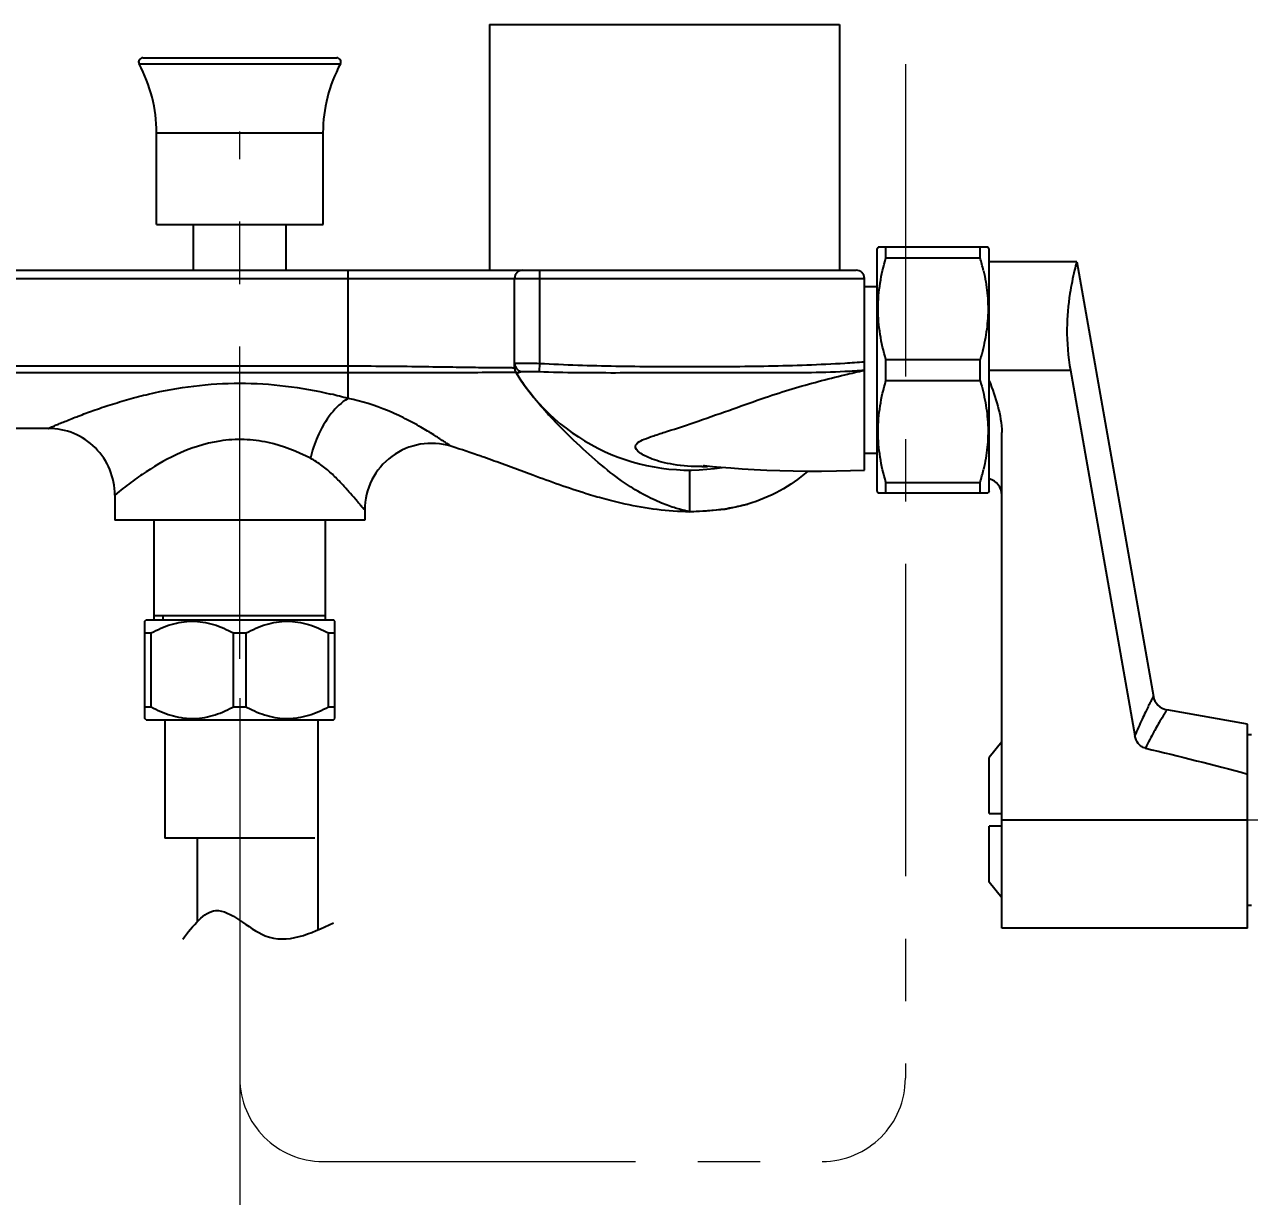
# Model space of a CAD drawing. Extents: x 1777 to 3131, y 3495 to 4487.
# Drawn here: x 2598.9 to 2746, y 3658.6 to 3799.3 of the extents above; entities that cross this region are included whole.
import ezdxf

# ---------------------------------------------------------------- set-up
doc = ezdxf.new("R2010")
doc.units = 0
doc.header["$LTSCALE"] = 30
doc.header["$MEASUREMENT"] = 0
doc.header["$PDMODE"] = 3
doc.header["$PDSIZE"] = -10
doc.linetypes.add('CENTER', pattern=[2, 1.25, -0.25, 0.25, -0.25])
doc.layers.get('0').update_dxf_attribs({"linetype": 'CONTINUOUS'})
doc.layers.get('DEFPOINTS').update_dxf_attribs({"linetype": 'CONTINUOUS'})
for name, color, linetype in [('02___PRT_ALL_AXES', 7, 'CONTINUOUS'), ('333_DXF_CONTINUOUS_LINE', 7, 'CONTINUOUS'), ('80D23247_DXF_CONTINUOUS_LINE', 7, 'CONTINUOUS'), ('80T238080_DXF_CONTINUOUS_LINE', 7, 'CONTINUOUS'), ('81T23343_DXF_CONTINUOUS_LINE', 7, 'CONTINUOUS'), ('82Q12000_DXF_CONTINUOUS_LINE', 7, 'CONTINUOUS'), ('83Q65000_DXF_CONTINUOUS_LINE', 7, 'CONTINUOUS'), ('BODY', 7, 'CONTINUOUS'), ('HB1153CRDJ1-DXF_CONTINUOUS_LINE', 7, 'CONTINUOUS'), ('J51311_DXF_CONTINUOUS_LINE', 7, 'CONTINUOUS')]:
    doc.layers.add(name, color=color, linetype=linetype)
doc.styles.add('Daelim Dimension', font='NanumGothic.ttf')
doc.dimstyles.new('DEFAULT', dxfattribs={"dimscale": 2, "dimtxt": 2, "dimasz": 2, "dimexe": 0, "dimexo": 2, "dimgap": 1, "dimtad": 1, "dimdec": 1, "dimzin": 9, "dimdsep": 46, "dimtxsty": 'Daelim Dimension', "dimcen": 0.5, "dimclrd": 252, "dimclre": 252, "dimclrt": 3, "dimadec": 1, "dimazin": 0, "dimtfac": 1, "dimtdec": 1, "dimtix": 1, "dimtmove": 0, "dimatfit": 3, "dimfxl": 0, "dimtolj": 1, "dimtzin": 1, "dimlwd": 9, "dimlwe": 9, "dimarcsym": 0})

# ---------------------------------------------------------------- blocks, each defined once
blk = doc.blocks.new('*D50')
at = {"color": 5, "lineweight": 9, "ltscale": 0.5}
for p, q in [((2568.55, 3743.78), (2568.55, 3629.03)), ((2624.73, 3718.4), (2624.73, 3629.03)), ((2620.73, 3631.03), (2572.55, 3631.03))]:
    blk.add_line(p, q, dxfattribs=at)
at = {"color": 5, "ltscale": 0.5}
for points in [[(2572.55, 3631.7), (2572.55, 3630.37), (2568.55, 3631.03)], [(2620.73, 3631.7), (2620.73, 3630.37), (2624.73, 3631.03)]]:
    blk.add_solid(points, dxfattribs=at)
at = {"layer": 'DEFPOINTS', "color": 0, "ltscale": 0.5}
for p in [(2568.55, 3747.78), (2624.73, 3722.4), (2568.55, 3631.03)]:
    blk.add_point(p, dxfattribs=at)
at = {"color": 7, "ltscale": 0.5, "insert": (2604.33, 3643.92), "char_height": 10, "width": 58.0556, "attachment_point": 3, "style": 'Daelim Dimension'}
blk.add_mtext('\\A1;56', dxfattribs=at)
blk = doc.blocks.new('*D51')
at = {"color": 5, "lineweight": 9, "ltscale": 0.5}
for p, q in [((2624.73, 3718.4), (2624.73, 3629.03)), ((2755.33, 3669.07), (2755.33, 3629.03)), ((2628.73, 3631.03), (2751.33, 3631.03))]:
    blk.add_line(p, q, dxfattribs=at)
at = {"color": 5, "ltscale": 0.5}
for points in [[(2628.73, 3631.7), (2628.73, 3630.37), (2624.73, 3631.03)], [(2751.33, 3631.7), (2751.33, 3630.37), (2755.33, 3631.03)]]:
    blk.add_solid(points, dxfattribs=at)
at = {"layer": 'DEFPOINTS', "color": 0, "ltscale": 0.5}
for p in [(2624.73, 3722.4), (2755.33, 3673.07), (2755.33, 3631.03)]:
    blk.add_point(p, dxfattribs=at)
at = {"color": 7, "ltscale": 0.5, "insert": (2670.35, 3643.94), "char_height": 10, "width": 87.0833, "attachment_point": 2, "style": 'Daelim Dimension'}
blk.add_mtext('\\A1;131', dxfattribs=at)
blk = doc.blocks.new('*D70')
at = {"color": 5, "lineweight": 9, "ltscale": 0.5}
for p, q in [((2679.78, 3888.89), (2445.7, 3888.89)), ((2447.7, 3619.83), (2447.7, 3884.89)), ((2561.96, 3615.83), (2445.7, 3615.83))]:
    blk.add_line(p, q, dxfattribs=at)
at = {"color": 5, "ltscale": 0.5}
for points in [[(2447.03, 3884.89), (2448.37, 3884.89), (2447.7, 3888.89)], [(2447.03, 3619.83), (2448.37, 3619.83), (2447.7, 3615.83)]]:
    blk.add_solid(points, dxfattribs=at)
at = {"layer": 'DEFPOINTS', "color": 0, "ltscale": 0.5}
for p in [(2447.7, 3888.89), (2683.78, 3888.89, 0), (2565.96, 3615.83)]:
    blk.add_point(p, dxfattribs=at)
at = {"color": 7, "ltscale": 0.5, "insert": (2440.26, 3752.36), "char_height": 10, "attachment_point": 5, "rotation": 90, "style": 'Daelim Dimension'}
blk.add_mtext('\\A1;1650', dxfattribs=at)

msp = doc.modelspace()

# ---------------------------------------------------------------- linework, layer by layer
at = {"color": 7, "linetype": 'Continuous'}
for p, q in [((2701.23, 3772.31), (2701.37, 3772.55)), ((2701.23, 3772.31), (2701.23, 3743.3)), ((2714.73, 3772.31), (2714.58, 3772.55)), ((2714.73, 3743.3), (2714.73, 3772.31)), ((2699.73, 3745.79), (2699.73, 3768.8)), ((2701.23, 3767.8), (2699.73, 3767.8)), ((2701.23, 3747.8), (2699.73, 3747.8)), ((2701.23, 3743.3), (2701.37, 3743.05)), ((2714.73, 3743.3), (2714.58, 3743.05))]:
    msp.add_line(p, q, dxfattribs=at)
msp.add_arc((2698.73, 3768.8), 1, 0, 90, dxfattribs=at)
at = {"ltscale": 0.5}
msp.add_spline([(2617.87, 3689.46), (2621.84, 3692.9), (2627.79, 3689.88), (2636, 3691.44)], degree=3, dxfattribs=at)
at = {"layer": '02___PRT_ALL_AXES', "color": 7, "linetype": 'Continuous'}
for p, q in [((2714.58, 3772.55), (2701.37, 3772.55)), ((2702.32, 3771.29), (2702.32, 3772.55)), ((2713.63, 3771.29), (2713.63, 3772.55)), ((2702.32, 3771.29), (2713.63, 3771.29)), ((2702.32, 3756.54), (2702.32, 3759.07)), ((2702.32, 3759.07), (2713.63, 3759.07)), ((2713.63, 3756.54), (2713.63, 3759.07)), ((2702.32, 3756.54), (2713.63, 3756.54)), ((2702.32, 3743.05), (2702.32, 3744.32)), ((2702.32, 3744.32), (2713.63, 3744.32)), ((2713.63, 3743.05), (2713.63, 3744.32)), ((2701.37, 3743.05), (2714.58, 3743.05))]:
    msp.add_line(p, q, dxfattribs=at)
for centre, radius, start, end in [((2688.07, 3763.73), 26.65, 13.013, 16.4815), ((2688.83, 3751.68), 25.87, 343.466, 347.0381)]:
    msp.add_arc(centre, radius, start, end, dxfattribs=at)
for points, knots in [([(2702.32, 3759.07), (2702.03, 3760.06), (2701.67, 3761.58), (2701.42, 3763.63), (2701.35, 3765.18), (2701.42, 3766.73), (2701.67, 3768.78), (2702.03, 3770.29), (2702.32, 3771.29)], [0, 0, 0, 0, 0.250617, 0.37541, 0.5, 0.62459, 0.749383, 1, 1, 1, 1]), ([(2714.04, 3769.73), (2714.24, 3768.85), (2714.55, 3767.08), (2714.63, 3764.37), (2714.32, 3761.69), (2713.89, 3759.94), (2713.63, 3759.07)], [0, 0, 0, 0, 0.250106, 0.499369, 0.749007, 1, 1, 1, 1]), ([(2702.32, 3744.32), (2702.03, 3745.31), (2701.67, 3746.83), (2701.42, 3748.88), (2701.35, 3750.43), (2701.42, 3751.98), (2701.67, 3754.03), (2702.03, 3755.54), (2702.32, 3756.54)], [0, 0, 0, 0, 0.250617, 0.37541, 0.5, 0.62459, 0.749383, 1, 1, 1, 1]), ([(2713.63, 3756.54), (2713.89, 3755.67), (2714.32, 3753.92), (2714.63, 3751.23), (2714.55, 3748.53), (2714.24, 3746.76), (2714.04, 3745.88)], [0, 0, 0, 0, 0.250993, 0.50063, 0.749893, 1, 1, 1, 1])]:
    msp.add_open_spline(points, degree=3, knots=knots, dxfattribs=at)
at = {"layer": '333_DXF_CONTINUOUS_LINE', "color": 7, "linetype": 'Continuous'}
for p, q in [((2634.11, 3715.8), (2634.11, 3690.58)), ((2619.61, 3701.6), (2619.61, 3691.57))]:
    msp.add_line(p, q, dxfattribs=at)
at = {"layer": '80D23247_DXF_CONTINUOUS_LINE', "color": 7, "linetype": 'Continuous'}
for p, q in [((2613.08, 3795.3), (2636.38, 3795.3)), ((2614.73, 3775.3), (2614.73, 3786.3)), ((2634.73, 3775.3), (2634.73, 3786.3)), ((2614.73, 3775.3), (2634.73, 3775.3))]:
    msp.add_line(p, q, dxfattribs=at)
at = {"layer": '80D23247_DXF_CONTINUOUS_LINE', "color": 9, "linetype": 'Continuous'}
for p, q in [((2612.64, 3794.57), (2636.82, 3794.57)), ((2614.73, 3786.3), (2634.73, 3786.3))]:
    msp.add_line(p, q, dxfattribs=at)
at = {"layer": '80D23247_DXF_CONTINUOUS_LINE', "color": 7, "linetype": 'Continuous'}
for centre, radius, start, end in [((2613.08, 3794.8), 0.5, 90, 208.3895), ((2636.38, 3794.8), 0.5, 331.6105, 90), ((2597.35, 3786.3), 17.38, 0, 28.3895), ((2652.1, 3786.3), 17.38, 151.6105, 180)]:
    msp.add_arc(centre, radius, start, end, dxfattribs=at)
at = {"layer": '80T238080_DXF_CONTINUOUS_LINE', "color": 9, "linetype": 'Continuous'}
for p, q in [((2546.73, 3768.8), (2699.73, 3768.8)), ((2637.73, 3754.39), (2637.73, 3769.8)), ((2660.73, 3769.8), (2660.73, 3758.61)), ((2660.73, 3758.61), (2660.67, 3757.63)), ((2577.73, 3758.31), (2637.73, 3758.31)), ((2577.73, 3757.5), (2637.73, 3757.5)), ((2678.73, 3745.8), (2678.73, 3740.8)), ((2610.23, 3743.21), (2609.73, 3742.8))]:
    msp.add_line(p, q, dxfattribs=at)
at = {"layer": '80T238080_DXF_CONTINUOUS_LINE', "color": 7, "linetype": 'Continuous'}
for p, q in [((2547.73, 3769.8), (2698.73, 3769.8)), ((2657.73, 3758.08), (2657.73, 3768.8)), ((2657.73, 3758.08), (2657.73, 3758.08)), ((2601.73, 3750.8), (2587.42, 3750.8)), ((2659.92, 3745.18), (2656.23, 3746.54)), ((2609.73, 3742.8), (2609.73, 3739.8)), ((2639.73, 3741.01), (2639.73, 3739.8)), ((2639.73, 3739.8), (2609.73, 3739.8))]:
    msp.add_line(p, q, dxfattribs=at)
for points in [[(2680.54, 3746.31), (2680.4, 3746.31), (2680.43, 3746.31), (2680.81, 3746.29), (2681.5, 3746.23), (2682.49, 3746.15), (2683.71, 3746.06), (2685.06, 3745.96), (2686.49, 3745.87), (2688, 3745.79), (2689.56, 3745.73), (2691.17, 3745.69)], [(2691.17, 3745.69), (2692.84, 3745.67), (2694.57, 3745.67), (2696.37, 3745.7), (2699.73, 3745.79)], [(2678.73, 3740.8), (2683, 3741.12), (2685.73, 3741.72)]]:
    msp.add_lwpolyline(points, dxfattribs=at)
for centre, radius, start, end in [((2658.73, 3768.8), 1, 90, 180), ((2658.73, 3758.08), 1, 180.0126, 190.9024), ((2658.73, 3758.08), 1, 180, 211.1727), ((2658.73, 3758.08), 1, 190.9216, 200.7776), ((2658.73, 3758.08), 1, 200.7949, 211.1597), ((2678.73, 3770.18), 24.38, 211.1723, 279.2495), ((2601.73, 3742.8), 8, 359.9996, 90.0005), ((2647.73, 3741.01), 8, 72.8237, 180), ((2588.74, 3563.39), 195.19, 69.7712, 70.5514)]:
    msp.add_arc(centre, radius, start, end, dxfattribs=at)
at = {"layer": '80T238080_DXF_CONTINUOUS_LINE', "color": 9, "linetype": 'Continuous'}
for centre, radius, start, end in [((2658.73, 3758.61), 0.999, 180.0119, 258.3557), ((2622.68, 3699.62), 56.8, 74.6437, 76.7831), ((2647.41, 3743.96), 14.57, 156.3353, 167.0661), ((2679.94, 3766.66), 20.44, 270.7933, 271.6614), ((2679.94, 3766.68), 20.47, 271.6618, 272.6548)]:
    msp.add_arc(centre, radius, start, end, dxfattribs=at)
for points, knots in [([(2657.73, 3758.61), (2657.73, 3758.63), (2657.85, 3758.62), (2657.98, 3758.64), (2658.27, 3758.63), (2658.63, 3758.63), (2659.08, 3758.63), (2659.79, 3758.63), (2660.34, 3758.62), (2660.73, 3758.61)], [0, 0, 0, 0, 0.019787, 0.076673, 0.16902, 0.293307, 0.444771, 0.617521, 1, 1, 1, 1]), ([(2660.73, 3758.61), (2663.78, 3758.44), (2669.89, 3758.26), (2679.06, 3758.2), (2688.23, 3758.27), (2694.35, 3758.46), (2697.4, 3758.65), (2698.17, 3758.7), (2698.95, 3758.75), (2699.73, 3758.81)], [0, 0, 0, 0, 0.249994, 0.500001, 0.750008, 1, 1, 1, 1.063679, 1.063679, 1.063679, 1.063679]), ([(2637.73, 3758.31), (2639.21, 3758.31), (2642.11, 3758.29), (2646.31, 3758.24), (2650.06, 3758.18), (2652.77, 3758.14), (2654.51, 3758.12), (2655.48, 3758.11), (2656.23, 3758.11), (2656.8, 3758.11), (2657.21, 3758.1), (2657.49, 3758.1), (2657.63, 3758.08), (2657.72, 3758.09), (2657.73, 3758.08)], [0, 0, 0, 0, 0.221688, 0.436252, 0.629586, 0.783856, 0.843175, 0.890945, 0.928216, 0.956301, 0.976468, 0.989852, 0.99742, 1, 1, 1, 1]), ([(2637.73, 3757.5), (2640.17, 3757.5), (2645.55, 3757.49), (2652.13, 3757.54), (2656.27, 3757.54), (2657.48, 3757.55)], [0, 0, 0, 0, 0.371212, 0.816258, 1, 1, 1, 1]), ([(2657.48, 3757.55), (2657.52, 3757.55), (2657.64, 3757.55), (2657.76, 3757.55), (2657.84, 3757.56)], [0, 0, 0, 0, 0.366986, 1, 1, 1, 1]), ([(2657.84, 3757.56), (2657.85, 3757.56), (2657.85, 3757.56), (2657.87, 3757.56), (2657.87, 3757.56)], [0, 0, 0, 0, 0.768291, 1, 1, 1, 1]), ([(2662.93, 3751.26), (2662.49, 3751.72), (2660.63, 3753.67), (2658.94, 3755.8), (2657.87, 3757.56)], [0, 0, 0, 0, 0.237646, 1, 1, 1, 1]), ([(2657.87, 3757.56), (2657.87, 3757.56), (2657.93, 3757.54), (2657.98, 3757.51), (2658.03, 3757.5)], [0, 0, 0, 0, 0.045575, 1, 1, 1, 1]), ([(2658.03, 3757.5), (2658.06, 3757.5), (2658.23, 3757.49), (2658.4, 3757.56), (2658.52, 3757.64)], [0, 0, 0, 0, 0.133704, 1, 1, 1, 1]), ([(2658.52, 3757.64), (2658.54, 3757.65), (2658.62, 3757.64), (2658.75, 3757.65), (2658.96, 3757.64), (2659.34, 3757.64), (2659.92, 3757.65), (2660.41, 3757.64), (2660.67, 3757.63)], [0, 0, 0, 0, 0.031323, 0.097594, 0.19476, 0.31858, 0.630525, 1, 1, 1, 1]), ([(2660.67, 3757.63), (2663.73, 3757.5), (2669.85, 3757.49), (2679.03, 3757.51), (2688.22, 3757.49), (2694.34, 3757.51), (2697.4, 3757.66), (2698.17, 3757.7), (2698.95, 3757.75), (2699.73, 3757.8)], [0, 0, 0, 0, 0.249881, 0.500021, 0.750156, 1, 1, 1, 1.063561, 1.063561, 1.063561, 1.063561]), ([(2672.24, 3748.69), (2672.27, 3748.86), (2672.61, 3749.21), (2673.39, 3749.56), (2674.55, 3749.97), (2676.73, 3750.66), (2679.92, 3751.71), (2683.85, 3753.12), (2687.6, 3754.46), (2691.01, 3755.56), (2694.21, 3756.46), (2696.33, 3756.99), (2697.4, 3757.24), (2698.17, 3757.43), (2698.95, 3757.61), (2699.73, 3757.79)], [0, 0, 0, 0, 0.018981, 0.050241, 0.096704, 0.157144, 0.307619, 0.47347, 0.62663, 0.75518, 0.876436, 1, 1, 1, 1.089747, 1.089747, 1.089747, 1.089747]), ([(2613.78, 3754.92), (2617.36, 3755.76), (2624.73, 3756.7), (2632.09, 3755.76), (2635.67, 3754.92)], [0, 0, 0, 0, 0.499982, 1, 1, 1, 1]), ([(2601.73, 3750.8), (2601.73, 3750.8), (2601.75, 3750.82), (2601.8, 3750.83), (2601.88, 3750.87), (2602.04, 3750.94), (2602.32, 3751.06), (2602.73, 3751.23), (2603.25, 3751.45), (2604.13, 3751.81), (2605.43, 3752.32), (2607.2, 3752.98), (2609.21, 3753.66), (2611.43, 3754.33), (2612.98, 3754.73), (2613.78, 3754.92)], [0, 0, 0, 0, 0.001344, 0.005337, 0.011948, 0.021146, 0.04712, 0.082663, 0.127087, 0.179628, 0.305897, 0.455587, 0.623695, 0.806213, 1, 1, 1, 1]), ([(2637.73, 3754.39), (2636.94, 3753.94), (2635.49, 3752.52), (2634.49, 3750.79), (2634.06, 3749.8)], [0, 0, 0, 0, 0.455935, 1, 1, 1, 1]), ([(2650.09, 3748.66), (2650.01, 3748.7), (2649.85, 3748.83), (2649.54, 3749.03), (2648.93, 3749.44), (2647.91, 3750.1), (2646.39, 3751.02), (2644.55, 3752.02), (2641.69, 3753.33), (2639.35, 3754.06), (2637.73, 3754.4)], [0, 0, 0, 0, 0.020025, 0.045168, 0.080444, 0.179817, 0.312178, 0.467994, 0.638284, 1, 1, 1, 1]), ([(2678.73, 3740.8), (2678.75, 3740.8), (2678.53, 3740.83), (2678.43, 3740.87), (2677.98, 3740.96), (2677.49, 3741.1), (2676.82, 3741.3), (2676.01, 3741.58), (2675.07, 3741.95), (2673.57, 3742.64), (2671.43, 3743.86), (2668.73, 3745.85), (2665.87, 3748.38), (2663.92, 3750.25), (2662.93, 3751.26)], [0, 0, 0, 0, 0.003845, 0.015714, 0.035672, 0.063767, 0.100004, 0.144403, 0.196925, 0.257574, 0.402953, 0.578875, 0.780105, 1, 1, 1, 1]), ([(2633.21, 3747.22), (2631.61, 3748.04), (2628.99, 3749.07), (2625.26, 3749.56), (2621.45, 3749.32), (2617.24, 3747.9), (2614.31, 3746.16), (2613.02, 3745.28)], [0, 0, 0, 0, 0.251953, 0.387655, 0.524248, 0.781686, 1, 1, 1, 1]), ([(2680.22, 3746.22), (2679.08, 3746.2), (2677.45, 3746.31), (2675.47, 3746.73), (2674.32, 3747.08), (2673.41, 3747.48), (2672.68, 3747.89), (2672.18, 3748.4), (2672.24, 3748.69)], [0, 0, 0, 0, 0.392494, 0.558113, 0.696018, 0.80698, 0.896188, 1, 1, 1, 1]), ([(2639.73, 3741.01), (2639.73, 3741.03), (2639.66, 3741.07), (2639.58, 3741.19), (2639.41, 3741.37), (2639.19, 3741.63), (2638.92, 3741.95), (2638.46, 3742.48), (2637.79, 3743.25), (2636.89, 3744.26), (2635.84, 3745.33), (2634.62, 3746.37), (2633.7, 3746.96), (2633.21, 3747.22)], [0, 0, 0, 0, 0.00559, 0.022227, 0.049587, 0.087079, 0.133853, 0.188945, 0.319864, 0.471839, 0.638388, 0.81516, 1, 1, 1, 1]), ([(2613.02, 3745.28), (2612.72, 3745.08), (2611.77, 3744.41), (2610.85, 3743.71), (2610.23, 3743.21)], [0, 0, 0, 0, 0.312885, 1, 1, 1, 1])]:
    msp.add_open_spline(points, degree=3, knots=knots, dxfattribs=at)
at = {"layer": '80T238080_DXF_CONTINUOUS_LINE', "color": 7, "linetype": 'Continuous'}
msp.add_open_spline([(2653.73, 3747.45), (2652.52, 3747.87), (2651.31, 3748.28), (2650.09, 3748.66)], degree=3, dxfattribs=at)
for points, knots in [([(2668.47, 3742.34), (2667.75, 3742.53), (2664.87, 3743.38), (2662.04, 3744.39), (2659.92, 3745.18)], [0, 0, 0, 0, 0.248272, 1, 1, 1, 1]), ([(2692.89, 3745.64), (2691.88, 3744.74), (2689.63, 3743.14), (2687.06, 3742.11), (2685.73, 3741.72)], [0, 0, 0, 0, 0.491244, 1, 1, 1, 1]), ([(2678.73, 3740.8), (2676.14, 3740.8), (2672.67, 3741.27), (2669.31, 3742.11), (2668.47, 3742.34)], [0, 0, 0, 0, 0.748568, 1, 1, 1, 1]), ([(2682.99, 3741.12), (2682.65, 3741.07), (2681.24, 3740.88), (2679.81, 3740.8), (2678.73, 3740.8)], [0, 0, 0, 0, 0.240786, 1, 1, 1, 1]), ([(2685.73, 3741.72), (2685.51, 3741.66), (2684.61, 3741.41), (2683.69, 3741.23), (2682.99, 3741.12)], [0, 0, 0, 0, 0.244667, 1, 1, 1, 1])]:
    msp.add_open_spline(points, degree=3, knots=knots, dxfattribs=at)
at = {"layer": '81T23343_DXF_CONTINUOUS_LINE', "color": 7, "linetype": 'Continuous'}
for p, q in [((2654.73, 3799.3), (2654.73, 3769.8)), ((2654.73, 3799.3), (2696.73, 3799.3)), ((2696.73, 3799.3), (2696.73, 3769.8))]:
    msp.add_line(p, q, dxfattribs=at)
at = {"layer": '82Q12000_DXF_CONTINUOUS_LINE', "color": 7, "linetype": 'Continuous'}
for p, q in [((2716.23, 3713.18), (2714.73, 3711.3)), ((2714.73, 3704.55), (2714.73, 3711.3)), ((2714.73, 3704.55), (2716.23, 3704.55)), ((2714.73, 3696.3), (2714.73, 3703.05)), ((2716.23, 3703.05), (2714.73, 3703.05)), ((2716.23, 3694.43), (2714.73, 3696.3))]:
    msp.add_line(p, q, dxfattribs=at)
at = {"layer": '83Q65000_DXF_CONTINUOUS_LINE', "color": 7, "linetype": 'Continuous'}
for p, q in [((2716.23, 3770.8), (2714.73, 3770.8)), ((2725.23, 3770.8), (2716.23, 3770.8)), ((2725.23, 3770.8), (2734.43, 3718.63)), ((2724.47, 3757.8), (2732.21, 3713.92)), ((2716.23, 3703.8), (2716.23, 3750.32)), ((2745.73, 3715.3), (2736.05, 3717.01)), ((2745.73, 3690.8), (2745.73, 3715.3)), ((2745.73, 3714.05), (2746.23, 3714.05)), ((2716.23, 3690.8), (2716.23, 3703.8)), ((2745.73, 3693.55), (2746.23, 3693.55)), ((2745.73, 3690.8), (2716.23, 3690.8))]:
    msp.add_line(p, q, dxfattribs=at)
at = {"layer": '83Q65000_DXF_CONTINUOUS_LINE', "color": 9, "linetype": 'Continuous'}
for p, q in [((2714.73, 3757.8), (2724.47, 3757.8)), ((2716.23, 3703.8), (2745.73, 3703.8))]:
    msp.add_line(p, q, dxfattribs=at)
at = {"layer": '83Q65000_DXF_CONTINUOUS_LINE', "color": 7, "linetype": 'Continuous'}
for centre, start, end in [((2714.23, 3742.8), 0, 75.5111), ((2736.4, 3718.98), 190, 260)]:
    msp.add_arc(centre, 2, start, end, dxfattribs=at)
for points, knots in [([(2725.23, 3770.8), (2725.14, 3770.47), (2724.82, 3769.22), (2724.28, 3766.56), (2723.93, 3762.53), (2724.18, 3759.44), (2724.47, 3757.8)], [0, 0, 0, 0, 0.078175, 0.296828, 0.61979, 1, 1, 1, 1]), ([(2714.73, 3756.51), (2715.11, 3755.52), (2715.83, 3753.51), (2716.23, 3751.39), (2716.23, 3750.32)], [0, 0, 0, 0, 0.500549, 1, 1, 1, 1]), ([(2733.47, 3712.41), (2733.3, 3712.45), (2732.98, 3712.59), (2732.47, 3713.07), (2732.27, 3713.58), (2732.21, 3713.92)], [0, 0, 0, 0, 0.250659, 0.501475, 1, 1, 1, 1])]:
    msp.add_open_spline(points, degree=3, knots=knots, dxfattribs=at)
at = {"layer": '83Q65000_DXF_CONTINUOUS_LINE', "color": 9, "linetype": 'Continuous'}
for points, knots in [([(2734.43, 3718.63), (2734.42, 3718.63), (2734.41, 3718.6), (2734.38, 3718.54), (2734.33, 3718.44), (2734.22, 3718.23), (2734.04, 3717.88), (2733.78, 3717.34), (2733.45, 3716.67), (2732.91, 3715.52), (2732.49, 3714.58), (2732.21, 3713.92)], [0, 0, 0, 0, 0.004289, 0.017133, 0.038466, 0.06818, 0.152125, 0.267408, 0.412068, 0.583906, 1, 1, 1, 1]), ([(2736.05, 3717.01), (2736.05, 3717.02), (2736.01, 3716.96), (2736, 3716.93), (2735.93, 3716.82), (2735.81, 3716.63), (2735.6, 3716.27), (2735.29, 3715.76), (2734.91, 3715.1), (2734.46, 3714.31), (2733.97, 3713.41), (2733.64, 3712.76), (2733.47, 3712.41)], [0, 0, 0, 0, 0.004306, 0.017198, 0.038609, 0.068421, 0.152592, 0.268071, 0.412818, 0.584577, 0.781047, 1, 1, 1, 1])]:
    msp.add_open_spline(points, degree=3, knots=knots, dxfattribs=at)
at = {"layer": '83Q65000_DXF_CONTINUOUS_LINE', "color": 7, "linetype": 'Continuous'}
msp.add_open_spline([(2733.47, 3712.41), (2737.57, 3711.43), (2741.66, 3710.41), (2745.73, 3709.3)], degree=3, dxfattribs=at)
at = {"layer": 'BODY', "color": 1, "linetype": 'CENTER', "lineweight": 5}
for p, q in [((2704.66, 3854.53), (2704.66, 3672.78)), ((2624.73, 3723.14), (2624.73, 3786.47)), ((2729.06, 3703.8), (2790.39, 3703.8)), ((2624.73, 3691.74), (2624.73, 3672.78)), ((2634.73, 3662.78), (2694.66, 3662.78))]:
    msp.add_line(p, q, dxfattribs=at)
for centre, start, end in [((2634.73, 3672.78), 180, 270), ((2694.66, 3672.78), 270, 0)]:
    msp.add_arc(centre, 10, start, end, dxfattribs=at)
at = {"layer": 'HB1153CRDJ1-DXF_CONTINUOUS_LINE', "color": 7, "linetype": 'Continuous'}
for p, q in [((2613.33, 3727.65), (2613.48, 3727.8)), ((2613.33, 3715.96), (2613.33, 3727.65)), ((2613.48, 3727.8), (2635.98, 3727.8)), ((2636.13, 3727.65), (2635.98, 3727.8)), ((2636.13, 3715.96), (2636.13, 3727.65)), ((2613.33, 3726.24), (2614.08, 3726.24)), ((2614.08, 3717.37), (2614.08, 3726.24)), ((2623.97, 3717.37), (2623.97, 3726.24)), ((2623.97, 3726.24), (2625.48, 3726.24)), ((2625.48, 3717.37), (2625.48, 3726.24)), ((2635.37, 3717.37), (2635.37, 3726.24)), ((2635.37, 3726.24), (2636.13, 3726.24)), ((2613.33, 3717.37), (2614.08, 3717.37)), ((2623.97, 3717.37), (2625.48, 3717.37)), ((2635.37, 3717.37), (2636.13, 3717.37)), ((2613.48, 3715.8), (2613.33, 3715.96)), ((2613.48, 3715.8), (2635.98, 3715.8)), ((2615.73, 3715.8), (2615.73, 3701.6)), ((2635.98, 3715.8), (2636.13, 3715.96)), ((2633.73, 3701.6), (2615.73, 3701.6))]:
    msp.add_line(p, q, dxfattribs=at)
for centre, start, end in [((2616.09, 3731.96), 297.8542, 298.3911), ((2633.37, 3731.96), 241.6089, 242.1459)]:
    msp.add_arc(centre, 16.58, start, end, dxfattribs=at)
for points, knots in [([(2614.08, 3726.24), (2614.85, 3726.65), (2616.05, 3727.18), (2617.74, 3727.58), (2619.03, 3727.68), (2620.31, 3727.58), (2622, 3727.18), (2623.21, 3726.65), (2623.97, 3726.24)], [0, 0, 0, 0, 0.251892, 0.376292, 0.5, 0.623708, 0.748108, 1, 1, 1, 1]), ([(2625.48, 3726.24), (2626.25, 3726.65), (2627.45, 3727.18), (2629.14, 3727.58), (2630.43, 3727.68), (2631.71, 3727.58), (2633.4, 3727.18), (2634.61, 3726.65), (2635.37, 3726.24)], [0, 0, 0, 0, 0.251892, 0.376292, 0.5, 0.623708, 0.748108, 1, 1, 1, 1]), ([(2614.08, 3717.37), (2614.84, 3716.96), (2616.02, 3716.43), (2617.68, 3716.04), (2618.95, 3715.93), (2620.22, 3716.02), (2621.89, 3716.38), (2623.08, 3716.9), (2623.83, 3717.3)], [0, 0, 0, 0, 0.252, 0.376466, 0.500225, 0.62394, 0.748295, 1, 1, 1, 1]), ([(2625.62, 3717.3), (2626.38, 3716.9), (2627.57, 3716.38), (2629.23, 3716.02), (2630.5, 3715.93), (2631.77, 3716.04), (2633.43, 3716.43), (2634.62, 3716.96), (2635.37, 3717.37)], [0, 0, 0, 0, 0.251705, 0.37606, 0.499775, 0.623534, 0.748, 1, 1, 1, 1])]:
    msp.add_open_spline(points, degree=3, knots=knots, dxfattribs=at)
at = {"layer": 'J51311_DXF_CONTINUOUS_LINE', "color": 7, "linetype": 'Continuous'}
for p, q in [((2619.18, 3769.8), (2619.18, 3775.3)), ((2630.28, 3769.8), (2630.28, 3775.3)), ((2614.43, 3727.8), (2614.43, 3739.8)), ((2635.03, 3727.8), (2635.03, 3739.8)), ((2635.03, 3728.3), (2614.43, 3728.3))]:
    msp.add_line(p, q, dxfattribs=at)
at = {"layer": 'J51311_DXF_CONTINUOUS_LINE', "color": 2, "linetype": 'Continuous'}
msp.add_line((2615.48, 3728.3), (2615.48, 3727.8), dxfattribs=at)

# ---------------------------------------------------------------- dimensions: what is measured, and where the dimension line sits
at = {"color": 5, "ltscale": 0.5}
dim = msp.add_linear_dim(base=(2447.7, 3888.89), p1=(2565.96, 3615.83), p2=(2683.78, 3888.89, 0), angle=90, text='1650', dimstyle='DEFAULT', override={"dimtxt": 5, "dimexe": 1, "dimdec": 0, "dimclrd": 5, "dimclre": 5, "dimclrt": 7}, dxfattribs=at)
dim.commit()
dim.dimension.update_dxf_attribs({"geometry": '*D70', "text_midpoint": (2440.26, 3752.36)})
dim = msp.add_linear_dim(base=(2568.55, 3631.03), p1=(2624.73, 3722.4), p2=(2568.55, 3747.78), angle=180, dimstyle='DEFAULT', override={"dimtxt": 5, "dimexe": 1, "dimdec": 0, "dimclrd": 5, "dimclre": 5, "dimclrt": 7}, dxfattribs=at)
dim.commit()
dim.dimension.update_dxf_attribs({"geometry": '*D50', "text_midpoint": (2575.3, 3631.03), "dimtype": 160})
dim = msp.add_linear_dim(base=(2755.33, 3631.03), p1=(2624.73, 3722.4), p2=(2755.33, 3673.07), dimstyle='DEFAULT', override={"dimtxt": 5, "dimexe": 1, "dimdec": 0, "dimclrd": 5, "dimclre": 5, "dimclrt": 7}, dxfattribs=at)
dim.commit()
dim.dimension.update_dxf_attribs({"geometry": '*D51', "text_midpoint": (2670.35, 3631.03), "dimtype": 160})

doc.saveas('drawing.dxf')
